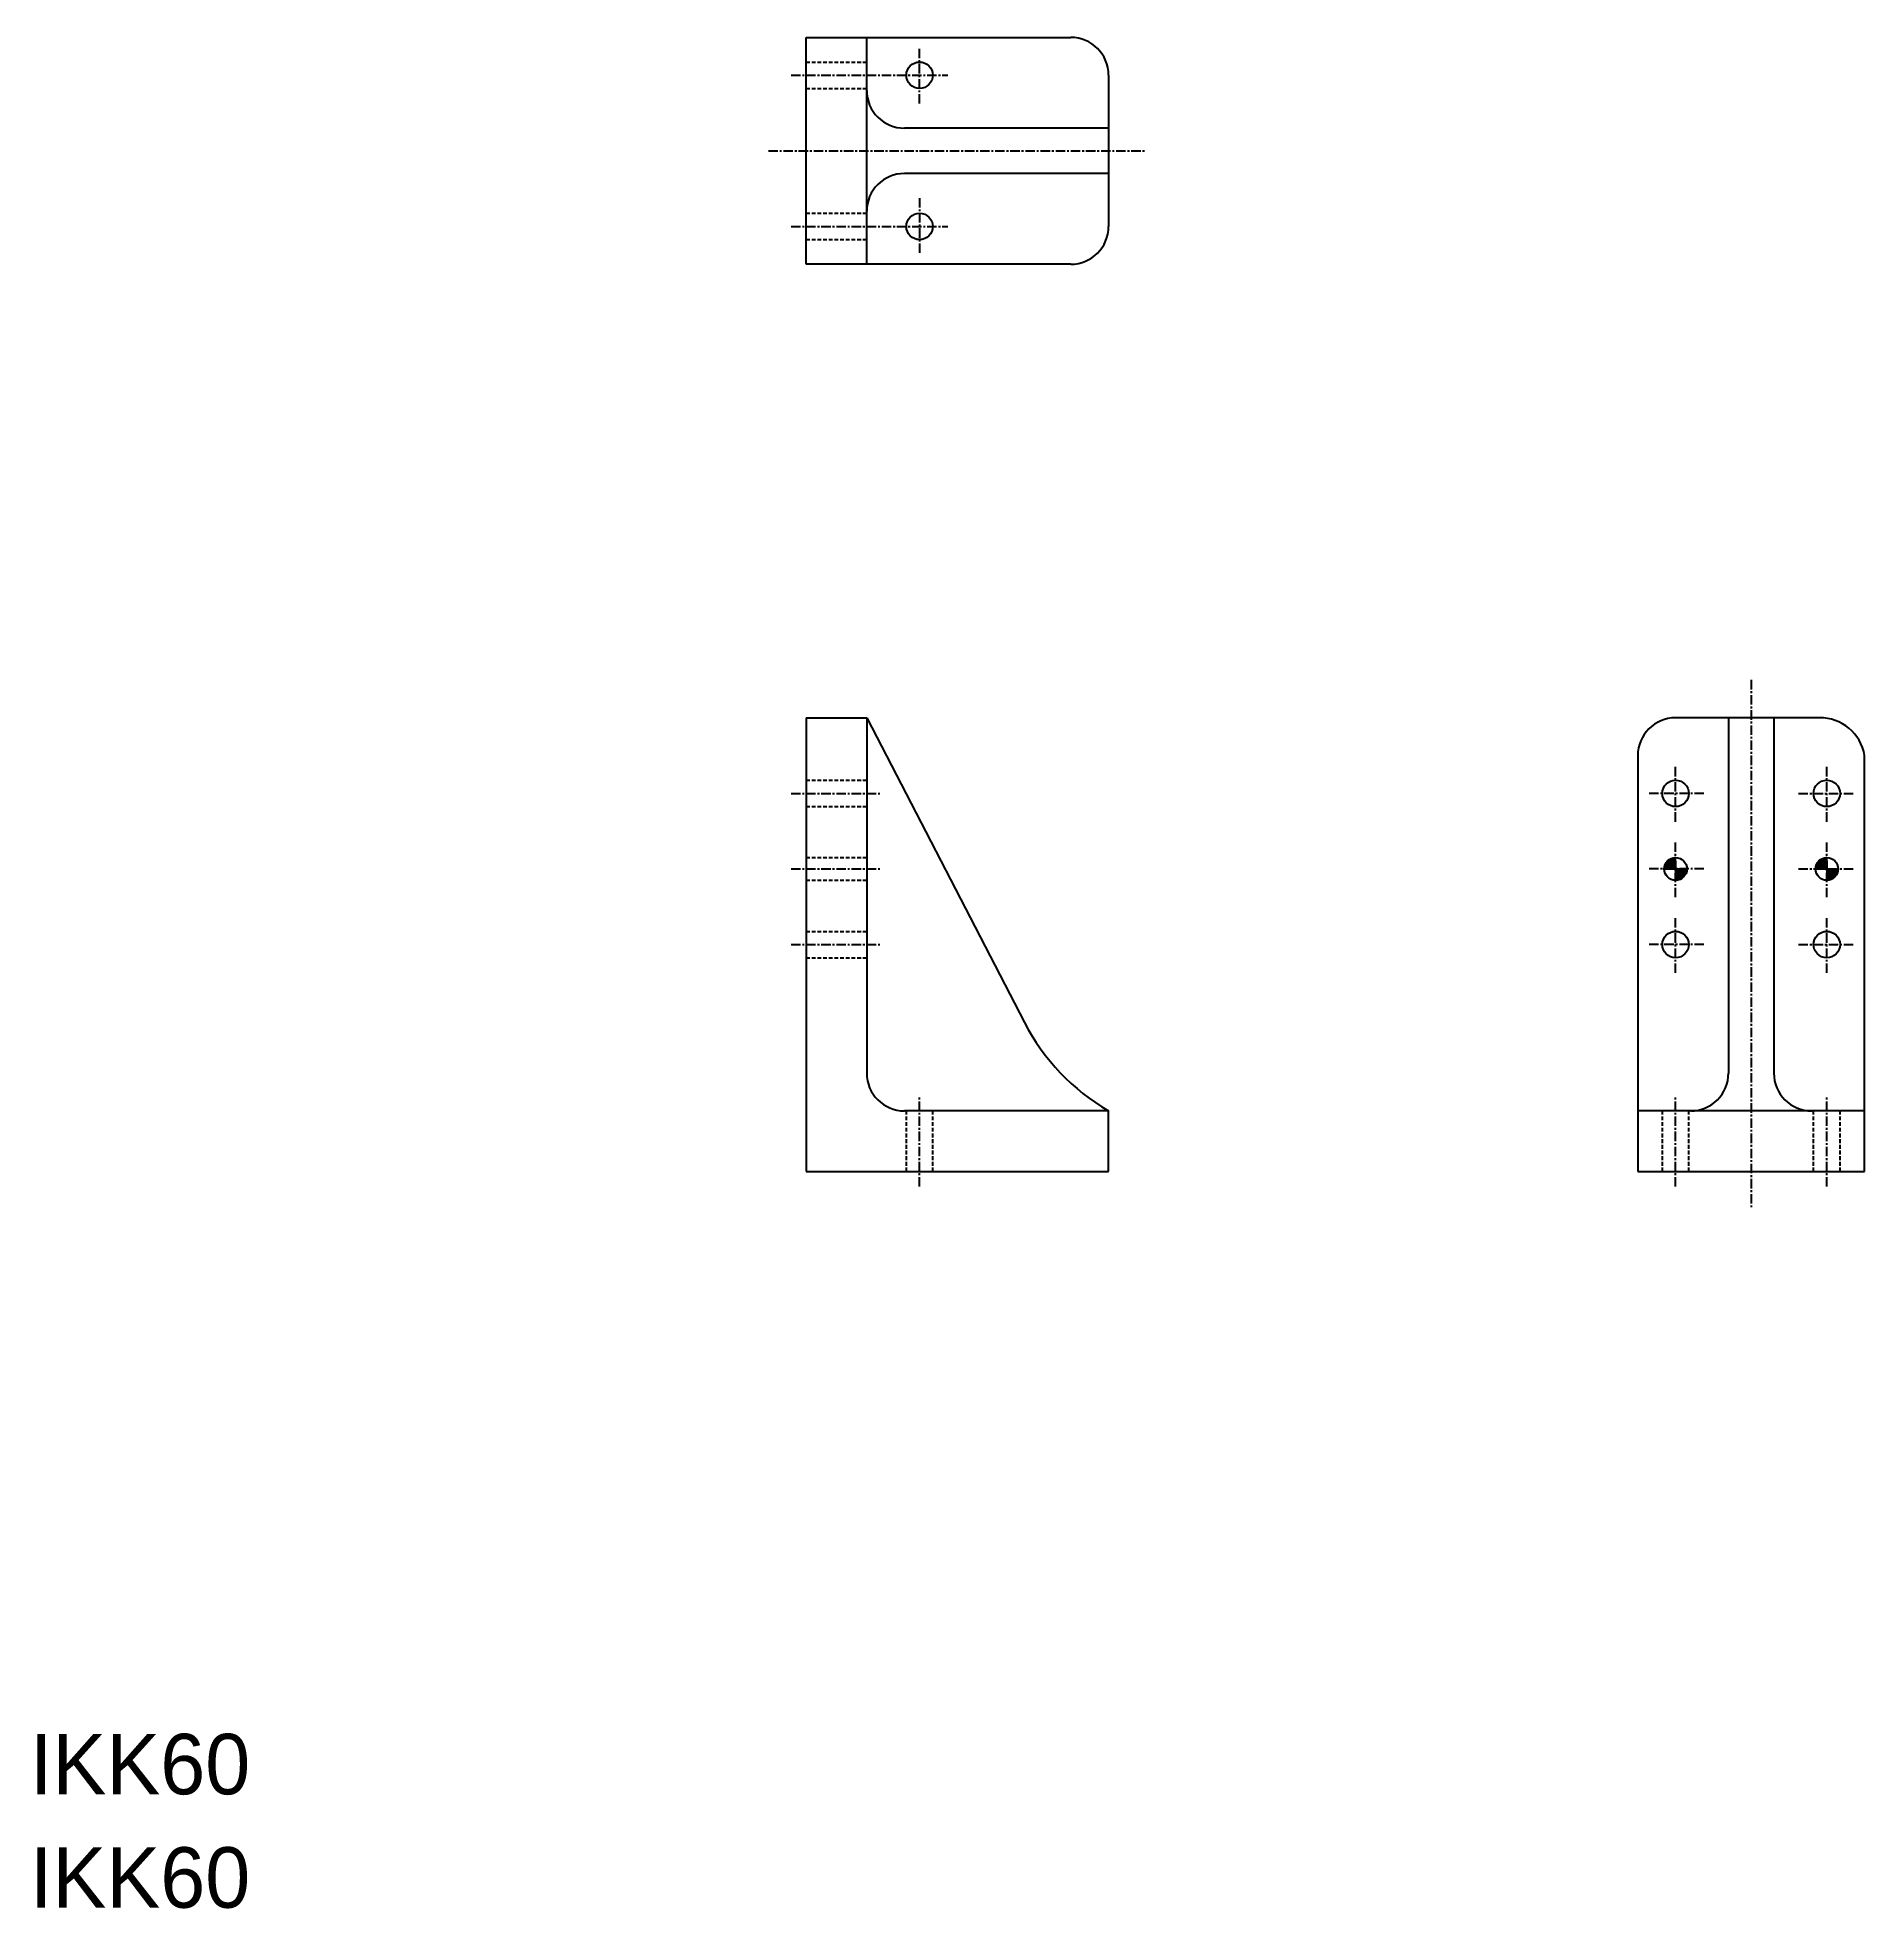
# Model space of a CAD drawing. Extents: x -2484 to -2242, y -604 to -357.
import ezdxf

# ---------------------------------------------------------------- set-up
doc = ezdxf.new("R2010")
doc.units = 0
doc.linetypes.add('CENTER', pattern=[2, 1.25, -0.25, 0.25, -0.25])
doc.linetypes.add('DASHED', pattern=[0.75, 0.5, -0.25])
doc.layers.get('0').update_dxf_attribs({"linetype": 'CONTINUOUS'})
doc.layers.add('CENTER', color=1, linetype='CENTER')

# ---------------------------------------------------------------- blocks, each defined once
blk = doc.blocks.new('*U14')
at = {"color": 7, "linetype": 'CONTINUOUS'}
for p, q in [((-2268.23, -465.8), (-2268.67, -466.86)), ((-2268.67, -466.86), (-2267.17, -466.86)), ((-2267.17, -465.36), (-2268.23, -465.8)), ((-2267.17, -465.8), (-2267.17, -465.36)), ((-2267.17, -465.8), (-2267.17, -466.86)), ((-2267.17, -466.86), (-2265.67, -466.86)), ((-2267.17, -466.86), (-2267.17, -467.92)), ((-2265.67, -466.86), (-2266.11, -467.92)), ((-2266.11, -467.92), (-2267.17, -468.36)), ((-2267.17, -468.36), (-2267.17, -467.92))]:
    blk.add_line(p, q, dxfattribs=at)
for points in [[(-2268.23, -465.8), (-2268.67, -466.86), (-2267.17, -466.86)], [(-2268.67, -466.86), (-2268.67, -466.86), (-2267.17, -466.86)], [(-2267.17, -465.36), (-2268.23, -465.8), (-2267.17, -465.8)], [(-2267.17, -466.86), (-2267.17, -466.86), (-2265.67, -466.86)], [(-2267.17, -466.86), (-2267.17, -467.92), (-2266.11, -467.92)]]:
    blk.add_solid(points, dxfattribs=at)
at = {"color": 7, "linetype": 'CONTINUOUS', "extrusion": (0, 0, -1)}
for points in [[(2268.23, -465.8), (2267.17, -465.8), (2267.17, -466.86)], [(2267.17, -466.86), (2265.67, -466.86), (2266.11, -467.92)], [(2267.17, -467.92), (2266.11, -467.92), (2267.17, -468.36)]]:
    blk.add_solid(points, dxfattribs=at)
blk = doc.blocks.new('*U15')
at = {"color": 7, "linetype": 'CONTINUOUS'}
for p, q in [((-2248.23, -465.8), (-2248.67, -466.86)), ((-2248.67, -466.86), (-2247.17, -466.86)), ((-2247.17, -465.36), (-2248.23, -465.8)), ((-2247.17, -465.8), (-2247.17, -465.36)), ((-2247.17, -465.8), (-2247.17, -466.86)), ((-2247.17, -466.86), (-2245.67, -466.86)), ((-2247.17, -466.86), (-2247.17, -467.92)), ((-2245.67, -466.86), (-2246.11, -467.92)), ((-2246.11, -467.92), (-2247.17, -468.36)), ((-2247.17, -468.36), (-2247.17, -467.92))]:
    blk.add_line(p, q, dxfattribs=at)
for points in [[(-2248.23, -465.8), (-2248.67, -466.86), (-2247.17, -466.86)], [(-2248.67, -466.86), (-2248.67, -466.86), (-2247.17, -466.86)], [(-2247.17, -465.36), (-2248.23, -465.8), (-2247.17, -465.8)], [(-2247.17, -466.86), (-2247.17, -466.86), (-2245.67, -466.86)], [(-2247.17, -466.86), (-2247.17, -467.92), (-2246.11, -467.92)]]:
    blk.add_solid(points, dxfattribs=at)
at = {"color": 7, "linetype": 'CONTINUOUS', "extrusion": (0, 0, -1)}
for points in [[(2248.23, -465.8), (2247.17, -465.8), (2247.17, -466.86)], [(2247.17, -466.86), (2245.67, -466.86), (2246.11, -467.92)], [(2247.17, -467.92), (2246.11, -467.92), (2247.17, -468.36)]]:
    blk.add_solid(points, dxfattribs=at)

msp = doc.modelspace()

# ---------------------------------------------------------------- linework, layer by layer
at = {"color": 7, "linetype": 'CONTINUOUS'}
for p, q in [((-2382.17, -356.86), (-2347.17, -356.86)), ((-2382.17, -386.86), (-2382.17, -356.86)), ((-2374.17, -386.86), (-2374.17, -356.86)), ((-2342.17, -361.86), (-2342.17, -381.86)), ((-2342.17, -368.86), (-2369.17, -368.86)), ((-2342.17, -374.86), (-2369.17, -374.86)), ((-2347.17, -386.86), (-2382.17, -386.86)), ((-2382.17, -446.86), (-2382.17, -506.86)), ((-2382.17, -446.86), (-2374.17, -446.86)), ((-2374.17, -446.86), (-2374.17, -493.86)), ((-2374.17, -446.86), (-2374.17, -472.61)), ((-2374.17, -446.86), (-2353.3, -487.17)), ((-2248.17, -446.86), (-2267.17, -446.86)), ((-2260.17, -446.86), (-2260.17, -493.86)), ((-2254.17, -446.86), (-2254.17, -493.86)), ((-2272.17, -451.86), (-2272.17, -506.86)), ((-2242.17, -506.86), (-2242.17, -451.86)), ((-2342.17, -498.86), (-2369.17, -498.86)), ((-2342.17, -506.86), (-2342.17, -498.86)), ((-2242.17, -498.86), (-2272.17, -498.86)), ((-2382.17, -506.86), (-2342.17, -506.86)), ((-2272.17, -506.86), (-2242.17, -506.86))]:
    msp.add_line(p, q, dxfattribs=at)
at = {"color": 3, "linetype": 'DASHED'}
for p, q in [((-2382.17, -360.11), (-2374.17, -360.11)), ((-2382.17, -363.61), (-2374.17, -363.61)), ((-2382.17, -380.11), (-2374.17, -380.11)), ((-2382.17, -383.61), (-2374.17, -383.61)), ((-2382.17, -455.11), (-2374.17, -455.11)), ((-2382.17, -458.61), (-2374.17, -458.61)), ((-2382.17, -465.36), (-2374.17, -465.36)), ((-2382.17, -468.36), (-2374.17, -468.36)), ((-2382.17, -475.11), (-2374.17, -475.11)), ((-2382.17, -478.61), (-2374.17, -478.61)), ((-2368.92, -506.86), (-2368.92, -498.86)), ((-2365.42, -506.86), (-2365.42, -498.86)), ((-2268.92, -506.86), (-2268.92, -498.86)), ((-2265.42, -506.86), (-2265.42, -498.86)), ((-2248.92, -506.86), (-2248.92, -498.86)), ((-2245.42, -506.86), (-2245.42, -498.86))]:
    msp.add_line(p, q, dxfattribs=at)
at = {"color": 7, "linetype": 'CONTINUOUS'}
for centre, radius in [((-2367.17, -361.86), 1.75), ((-2367.17, -381.86), 1.75), ((-2267.17, -456.86), 1.75), ((-2247.17, -456.86), 1.75), ((-2267.17, -466.86), 1.5), ((-2247.17, -466.86), 1.5), ((-2267.17, -476.86), 1.75), ((-2247.17, -476.86), 1.75)]:
    msp.add_circle(centre, radius, dxfattribs=at)
for centre, radius, start, end in [((-2347.17, -361.86), 5, 0, 90), ((-2369.17, -363.86), 5, 180, 270), ((-2369.17, -379.86), 5, 90, 180), ((-2347.17, -381.86), 5, 270, 0), ((-2267.17, -451.86), 5, 90, 180), ((-2248.04, -452.8), 5.94, 9.0812, 91.3077), ((-2327.66, -473.9), 28.87, 207.3729, 239.8237), ((-2369.17, -493.86), 5, 180, 270), ((-2265.17, -493.86), 5, 270, 0), ((-2249.17, -493.86), 5, 180, 270)]:
    msp.add_arc(centre, radius, start, end, dxfattribs=at)
at = {"layer": 'CENTER', "color": 1, "linetype": 'CENTER'}
for p, q in [((-2367.17, -365.61), (-2367.17, -358.11)), ((-2384.17, -361.86), (-2363.42, -361.86)), ((-2387.17, -371.86), (-2337.17, -371.86)), ((-2367.17, -378.11), (-2367.17, -385.61)), ((-2384.17, -381.86), (-2363.42, -381.86)), ((-2257.17, -441.86), (-2257.17, -511.86)), ((-2267.17, -460.61), (-2267.17, -453.11)), ((-2247.17, -460.61), (-2247.17, -453.11)), ((-2384.17, -456.86), (-2372.17, -456.86)), ((-2263.42, -456.86), (-2270.92, -456.86)), ((-2250.92, -456.86), (-2243.42, -456.86)), ((-2267.17, -470.61), (-2267.17, -463.11)), ((-2247.17, -470.61), (-2247.17, -463.11)), ((-2384.17, -466.86), (-2372.17, -466.86)), ((-2263.42, -466.86), (-2270.92, -466.86)), ((-2250.92, -466.86), (-2243.42, -466.86)), ((-2267.17, -480.61), (-2267.17, -473.11)), ((-2247.17, -480.61), (-2247.17, -473.11)), ((-2384.17, -476.86), (-2372.17, -476.86)), ((-2263.42, -476.86), (-2270.92, -476.86)), ((-2250.92, -476.86), (-2243.42, -476.86)), ((-2367.17, -508.86), (-2367.17, -496.86)), ((-2267.17, -508.86), (-2267.17, -496.86)), ((-2247.17, -508.86), (-2247.17, -496.86))]:
    msp.add_line(p, q, dxfattribs=at)

# ---------------------------------------------------------------- block references
at = {"color": 7, "linetype": 'CONTINUOUS'}
for name in ['*U14', '*U15']:
    msp.add_blockref(name, (0, 0), dxfattribs=at)

# ---------------------------------------------------------------- texts
for p in [(-2484.85, -589.27), (-2484.85, -604.27)]:
    msp.add_text('IKK60', height=8, dxfattribs=at).set_placement(p)

doc.saveas('drawing.dxf')
